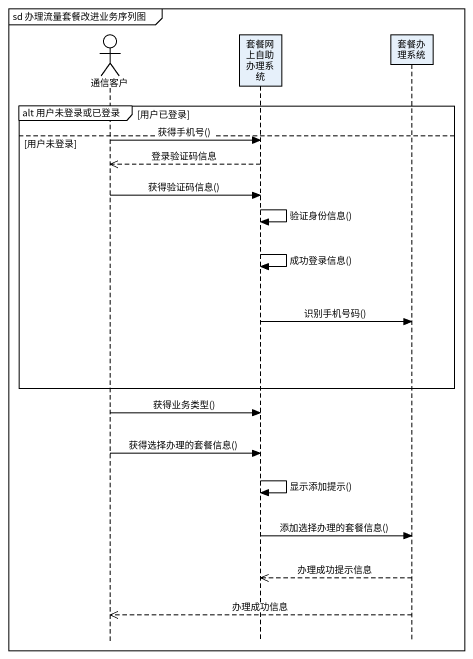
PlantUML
@startuml
mainframe sd 办理流量套餐改进业务序列图
hide footbox
actor 通信客户
participant 套餐网上自助办理系统
participant 套餐办理系统

group alt 用户未登录或已登录 [用户已登录]
else 用户未登录
  通信客户 -> 套餐网上自助办理系统 : 获得手机号()
  套餐网上自助办理系统 -->> 通信客户 : 登录验证码信息
  通信客户 -> 套餐网上自助办理系统 : 获得验证码信息()
  套餐网上自助办理系统 -> 套餐网上自助办理系统 : 验证身份信息()
  套餐网上自助办理系统 -> 套餐网上自助办理系统 : 成功登录信息()
  套餐网上自助办理系统 -> 套餐办理系统 : 识别手机号码()
end
通信客户 -> 套餐网上自助办理系统 : 获得业务类型()
通信客户 -> 套餐网上自助办理系统 : 获得选择办理的套餐信息()
套餐网上自助办理系统 -> 套餐网上自助办理系统 : 显示添加提示()
套餐网上自助办理系统 -> 套餐办理系统 : 添加选择办理的套餐信息()
套餐办理系统 -->> 套餐网上自助办理系统 : 办理成功提示信息
套餐办理系统 -->> 通信客户 : 办理成功信息
@enduml
